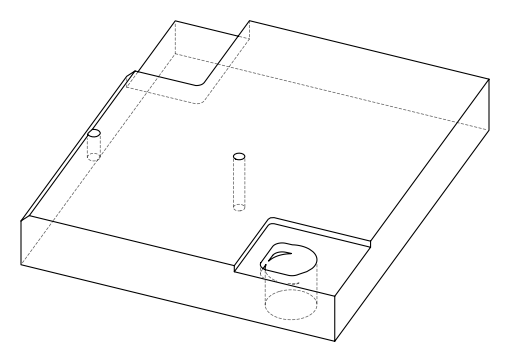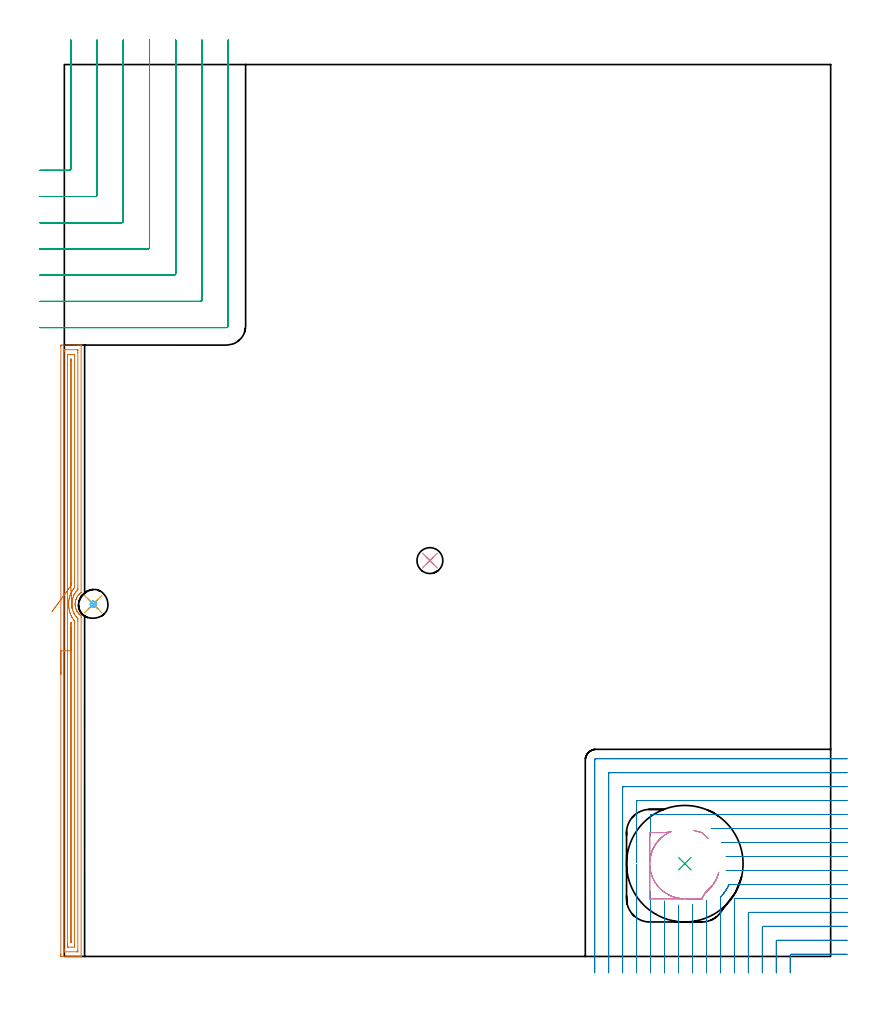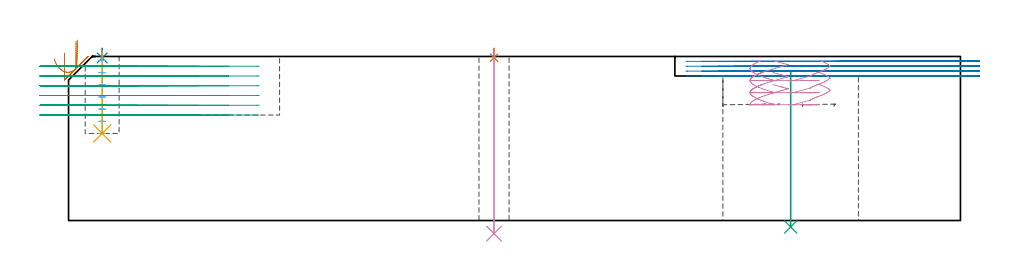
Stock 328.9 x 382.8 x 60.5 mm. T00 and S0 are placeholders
(PLAN: 10 operations, 7 tool changes, 38 min)
(1 SPOT_DRILL | STEP1HOLE_1 | NXT0321_9005460120000 | 0.03 min | 2 mm3)
(2 SPOT_DRILL_1 | STEP1POCKET | NXT0321_9005460120000 | 0.03 min | 3 mm3)
(3 INDEXABLE_INSERT_DRILL_THROUGH_HOLE_FROM_SOLID | STEP1HOLE | NXT0302_038 | 0.23 min | 118753 mm3)
(4 DRILL_THROUGH_HOLE_INTO_CENTER | STEP1HOLE_1 | UGT0301_222 | 0.27 min | 5829 mm3)
(5 DRILL_BLIND_HOLE_INTO_CENTER | STEP1POCKET | UGT0301_222 | 0.12 min | 2524 mm3)
(6 MILL_ROUGH_BLIND_HOLE_CONTOUR | STEP1POCKET | NXT0201_013 | Spiral | 0.34 min | 958 mm3)
(7 AREA_MILL | FG_CHAMFER_SURFACE | UGT0205_001 | 8.59 min | 10114 mm3)
(8 MILL_CORNER_NOTCH_RECTANGULAR | CORNER_NOTCH_RECTANGULAR | NXT0201_009 | Follow Part, ap 2, ae 75% | 14.24 min | 53234 mm3)
(9 MILL_CORNER_NOTCH_RECTANGULAR_1 | CORNER_NOTCH_RECTANGULAR_1 | UGT0201_133 | Follow Part, ap 3.75, ae 75% | 12.57 min | 201838 mm3)
(10 MILL_CORNER_NOTCH_ROUND | CORNER_NOTCH_ROUND_CONCAVE | UGT0201_135 | Follow Part, ap 4.975, ae 75% | 1.61 min | 2244 mm3)
(TOOL NXT0321_9005460120000 | NC Spot Drill, 142deg, 12mm, Carbide, Uncoated | D12 PA142 FL30 Z2)
(TOOL NXT0302_038 | Index. Insert Drill 50mm [880-D5000L50-04] | D50 PA176 FL200 Z2)
(TOOL UGT0301_222 | Twist Drill 11.1 mm | D11.1 PA118 FL92 Z2)
(TOOL NXT0201_013 | ENDMILL 10mm | D10 FL30 Z4)
(TOOL UGT0205_001 | Chamfer Mill 20 x 3 x 45 deg. | D20 FL50 Z2)
(TOOL NXT0201_009 | ENDMILL 8mm [2P460-0800-NA 1630] | D8 FL26 Z6)
(TOOL UGT0201_133 | Carbide End Mill 15.0 | D15 FL30 Z4)
(TOOL UGT0201_135 | Carbide End Mill 19.9 | D19.9 FL30 Z4)
(OP 1 SPOT_DRILL)
G17 G21 G94 G90
T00 M6
G54
G17 G0 G90 X156.9 Y169.9 S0 M3
G43 Z70.5 H0
G94 G81 G98 Z60.022 F250. R63.5
G80
M5
M2
(OP 2 SPOT_DRILL_1)
G17 G21 G94 G90
T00 M6
G54
G17 G0 G90 X12.4 Y151.2 S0 M3
G43 Z70.5 H0
G94 G81 G98 Z59.962 F250. R63.5
G80
M5
M2
(OP 3 INDEXABLE_INSERT_DRILL_THROUGH_HOLE_FROM_SOLID)
G17 G21 G94 G90
T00 M6
G54
G17 G0 G90 X266.3 Y39.8 S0 M3
G43 Z70.5 H1
G94 G81 G98 Z-2.373 F250. R55.3
G80
M5
M2
(OP 4 DRILL_THROUGH_HOLE_INTO_CENTER)
G17 G21 G94 G90
T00 M6
G54
G17 G0 G90 X156.9 Y169.9 S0 M3
G43 Z70.5 H0
G94 G73 G98 Z-4.835 F250. Q10.889 R62.5
G80
M5
M2
(OP 5 DRILL_BLIND_HOLE_INTO_CENTER)
G17 G21 G94 G90
T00 M6
G54
G17 G0 G90 X12.4 Y151.2 S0 M3
G43 Z70.5 H0
G94 G81 G98 Z32.1 F250. R62.5
G80
M5
M2
(OP 6 MILL_ROUGH_BLIND_HOLE_CONTOUR)
G17 G21 G94 G90
T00 M6
G54
G17 G0 G90 X12.4 Y151.2 S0 M3
G43 Z70.5 H0
Z59.014
G94 G3 X13.025 Y151.825 R0.625 F250.
X12.4 Y152.45 R0.625
X11.15 Y151.2 R1.25
X12.4 Y152.45 R-1.25
X11.775 Y151.825 R0.625
X12.4 Y151.2 R0.625
G0 Z54.529
G3 X13.025 Y151.825 R0.625
X12.4 Y152.45 R0.625
X11.15 Y151.2 R1.25
X12.4 Y152.45 R-1.25
X11.775 Y151.825 R0.625
X12.4 Y151.2 R0.625
G0 Z50.043
G3 X13.025 Y151.825 R0.625
X12.4 Y152.45 R0.625
X11.15 Y151.2 R1.25
X12.4 Y152.45 R-1.25
X11.775 Y151.825 R0.625
X12.4 Y151.2 R0.625
G0 Z45.557
G3 X13.025 Y151.825 R0.625
X12.4 Y152.45 R0.625
X11.15 Y151.2 R1.25
X12.4 Y152.45 R-1.25
X11.775 Y151.825 R0.625
X12.4 Y151.2 R0.625
G0 Z41.071
G3 X13.025 Y151.825 R0.625
X12.4 Y152.45 R0.625
X11.15 Y151.2 R1.25
X12.4 Y152.45 R-1.25
X11.775 Y151.825 R0.625
X12.4 Y151.2 R0.625
G0 Z36.586
G3 X13.025 Y151.825 R0.625
X12.4 Y152.45 R0.625
X11.15 Y151.2 R1.25
X12.4 Y152.45 R-1.25
X11.775 Y151.825 R0.625
X12.4 Y151.2 R0.625
G0 Z32.1
G3 X13.025 Y151.825 R0.625
X12.4 Y152.45 R0.625
X11.15 Y151.2 R1.25
X12.4 Y152.45 R-1.25
X11.775 Y151.825 R0.625
X12.4 Y151.2 R0.625
G0 Z70.5
M5
M2
(OP 7 AREA_MILL)
G17 G21 G94 G90
T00 M6
G54
G17 G0 G90 X-1.5 Y121.2 S1061 M3
G43 Z70.5 H0
Z61.8
G94 G1 Y121.238 Z60.928 F250.
Y121.352 Z60.064
Y121.541 Z59.212
Y121.803 Z58.38
Y122.137 Z57.574
Y122.54 Z56.8
Y123.009 Z56.064
Y123.54 Z55.372
Y124.129 Z54.729
Y124.772 Z54.14
Y125.464 Z53.608
Y126.2 Z53.14
Y126.974 Z52.737
Y127.78 Z52.403
Y128.612 Z52.141
Y129.464 Z51.952
Y130.328 Z51.838
Y131.2 Z51.8
X-1.499 Y261.769 Z51.801
X-1.497 Y262.173 Z51.802
X-1.492 Y262.39 Z51.805
X-1.1 Y262.4 Z52.198
X4.167 Z57.461
X5.561 Z58.857
X5.922 Z59.217
X6.646 Z59.945
X6.87 Z60.17
X7.037 Y262.398 Z60.33
X7.197 Y262.39 Z60.489
X7.2 Y262.216 Z60.5
X7.199 Y156.239 Z60.499
X7.19 Y156.229 Z60.49
X6.853 Y155.95 Z60.15
X6.533 Y155.66 Z59.829
X6.361 Y155.48 Z59.657
X6.231 Y155.346 Z59.53
X6.215 Y155.329 Z59.514
X6.154 Y155.253 Z59.454
X5.928 Y154.97 Z59.226
X5.659 Y154.598 Z58.958
X5.569 Y154.452 Z58.867
X5.559 Y154.436 Z58.857
X5.352 Y154.05 Z58.651
X5.322 Y153.993 Z58.621
X5.117 Y153.542 Z58.413
X5.044 Y153.345 Z58.344
X5.031 Y153.306 Z58.33
X4.963 Y153.111 Z58.258
X4.958 Y153.098 Z58.254
X4.825 Y152.648 Z58.124
X4.82 Y152.629 Z58.12
X4.787 Y152.487 Z58.086
X4.75 Y152.259 Z58.047
X4.727 Y152.122 Z58.025
X4.686 Y151.755 Z57.979
X4.677 Y151.603 Z57.972
X4.674 Y151.537 Z57.967
X4.662 Y151.319 Z57.957
Y151.308 Z57.956
X4.666 Y151.101
X4.668 Y150.926 Z57.963
X4.67 Y150.883
Y150.861
X4.71 Y150.413 Z58.008
X4.778 Y149.967 Z58.074
X4.787 Y149.913 Z58.085
X4.898 Y149.491 Z58.196
X5.032 Y149.074 Z58.331
X5.219 Y148.623 Z58.516
X5.266 Y148.524 Z58.565
X5.337 Y148.377 Z58.636
X5.427 Y148.192 Z58.725
X5.433 Y148.18 Z58.731
X5.542 Y147.989 Z58.842
X5.63 Y147.848 Z58.929
X5.659 Y147.801 Z58.958
X5.804 Y147.596 Z59.099
X5.842 Y147.54 Z59.137
X6.031 Y147.286 Z59.33
X6.13 Y147.173 Z59.429
X6.215 Y147.077 Z59.511
X6.275 Y147.006 Z59.574
X6.281 Y146.999 Z59.58
X6.444 Y146.831 Z59.743
X6.507 Y146.766 Z59.804
X6.532 Y146.74 Z59.829
X6.573 Y146.701 Z59.872
X6.719 Y146.568 Z60.018
X6.8 Y146.495 Z60.096
X6.9 Y146.403 Z60.198
X6.911 Y146.393 Z60.21
X7.018 Y146.304 Z60.316
X7.033 Y146.292 Z60.331
X7.199 Y146.157 Z60.486
X7.2 Y145.509 Z60.5
Y0.184
X7.197 Y0.01 Z60.489
X7.037 Y0.002 Z60.33
X6.87 Y0. Z60.17
X6.646 Z59.945
X5.922 Z59.217
X4.683 Z57.98
X3.289 Z56.584
X-1.1 Y0.001 Z52.198
X-1.318 Y0.004 Z51.98
X-1.492 Y0.01 Z51.805
X-1.497 Y0.227 Z51.802
X-1.499 Y0.631 Z51.801
X-1.5 Y1.039 Z51.8
Y131.2
X-0.086 Z53.214
X-0.085 Y259.84 Z53.215
X-0.084 Y259.98 Z53.216
X-0.079 Y260.356 Z53.221
X-0.072 Y260.39 Z53.228
X-0.004 Y260.394 Z53.296
X0.106 Y260.398 Z53.406
X0.244 Y260.4 Z53.544
X5.51 Z58.81
X5.71 Y260.397 Z59.01
X5.746 Y260.395 Z59.046
X5.779 Y260.39 Z59.079
X5.78 Y260.343 Z59.08
X5.785 Y260.12 Z59.085
Y259.98
X5.786 Y259.225 Z59.086
Y158.029
X5.784 Y157.652 Z59.084
X5.781 Y157.463 Z59.081
X5.779 Y157.373 Z59.079
X5.315 Y156.86 Z58.615
X5.044 Y156.527 Z58.344
X4.921 Y156.366 Z58.221
X4.829 Y156.241 Z58.129
X4.558 Y155.842 Z57.858
X4.273 Y155.346 Z57.573
X4.25 Y155.304 Z57.55
X4.235 Y155.276 Z57.535
X4.167 Y155.138 Z57.467
X3.954 Y154.669 Z57.254
X3.863 Y154.452 Z57.163
X3.71 Y154.023 Z57.01
X3.568 Y153.558 Z56.868
X3.47 Y153.196 Z56.77
X3.38 Y152.756 Z56.68
X3.37 Y152.705 Z56.67
X3.364 Y152.663 Z56.664
X3.354 Y152.597 Z56.654
X3.289 Y152.091 Z56.589
X3.267 Y151.791 Z56.567
X3.266 Y151.769 Z56.566
X3.252 Y151.344 Z56.552
X3.253 Y150.912 Z56.553
X3.254 Y150.875 Z56.554
X3.289 Y150.346 Z56.589
X3.335 Y149.98 Z56.635
X3.395 Y149.586 Z56.695
X3.456 Y149.257 Z56.756
X3.473 Y149.18 Z56.773
X3.497 Y149.086 Z56.797
X3.579 Y148.79 Z56.879
X3.77 Y148.192 Z57.07
X4.126 Y147.339 Z57.426
X4.146 Y147.298 Z57.446
X4.167 Y147.256 Z57.467
X4.341 Y146.924 Z57.641
X4.465 Y146.708 Z57.765
X4.657 Y146.403 Z57.957
X5.044 Y145.865 Z58.344
X5.346 Y145.509 Z58.646
X5.599 Y145.228 Z58.899
X5.779 Y145.032 Z59.079
X5.781 Y144.942 Z59.081
X5.785 Y144.755 Z59.085
Y144.615
X5.786 Y143.859 Z59.086
X5.785 Y2.56 Z59.085
X5.784 Y2.42 Z59.084
X5.779 Y2.044 Z59.079
X5.772 Y2.01 Z59.072
X5.704 Y2.006 Z59.004
X5.594 Y2.002 Z58.894
X5.456 Y2. Z58.756
X0.19 Z53.49
X-0.011 Y2.003 Z53.289
X-0.046 Y2.005 Z53.254
X-0.079 Y2.01 Z53.221
X-0.08 Y2.057 Z53.22
X-0.085 Y2.28 Z53.215
Y2.42
X-0.086 Y3.175 Z53.214
Y131.2
X1.328 Z54.628
X1.329 Y257.505 Z54.629
X1.334 Y258.191 Z54.634
X1.336 Y258.393 Z54.636
X2.411 Y258.4 Z55.711
X3.963 Y258.399 Z57.263
X4.167 Y258.395 Z57.467
X4.364 Y258.39 Z57.664
X4.368 Y258.191 Z57.668
X4.37 Y257.984 Z57.67
X4.371 Y257.297 Z57.671
Y257.088
Y158.924
X4.37 Y158.716 Z57.67
X4.367 Y158.506 Z57.667
X4.365 Y158.371 Z57.665
X4.106 Y158.029 Z57.406
X3.76 Y157.549 Z57.06
X3.479 Y157.135 Z56.779
X3.407 Y157.014 Z56.707
X3.289 Y156.808 Z56.589
X3.093 Y156.44 Z56.393
X2.991 Y156.241 Z56.291
X2.805 Y155.839 Z56.105
X2.598 Y155.346 Z55.898
X2.546 Y155.208 Z55.846
X2.411 Y154.83 Z55.711
X2.323 Y154.542 Z55.623
X2.297 Y154.452 Z55.597
X2.132 Y153.842 Z55.432
X2.074 Y153.558 Z55.374
X1.989 Y153.093 Z55.289
X1.931 Y152.663 Z55.231
X1.889 Y152.301 Z55.189
X1.855 Y151.769 Z55.155
X1.84 Y151.456 Z55.14
X1.844 Y150.875 Z55.144
X1.861 Y150.541 Z55.161
X1.904 Y149.98 Z55.204
X1.954 Y149.552 Z55.254
X2.025 Y149.086 Z55.325
X2.161 Y148.447 Z55.461
X2.228 Y148.192 Z55.528
X2.411 Y147.573 Z55.711
X2.505 Y147.298 Z55.805
X2.559 Y147.147 Z55.859
X2.881 Y146.403 Z56.181
X3.011 Y146.119 Z56.311
X3.289 Y145.572 Z56.589
X3.324 Y145.509 Z56.624
X3.373 Y145.423 Z56.673
X3.927 Y144.615 Z57.227
X4.167 Y144.293 Z57.467
X4.297 Y144.123 Z57.597
X4.355 Y144.047 Z57.655
X4.364 Y143.928 Z57.664
X4.368 Y143.72 Z57.668
X4.37 Y143.513 Z57.67
X4.371 Y142.826 Z57.671
X4.372 Y142.617 Z57.672
X4.371 Y4.895 Z57.671
X4.366 Y4.209 Z57.666
X4.364 Y4.007 Z57.664
X3.289 Y4. Z56.589
X1.737 Y4.001 Z55.037
X1.533 Y4.005 Z54.833
X1.336 Y4.01 Z54.636
X1.332 Y4.209 Z54.632
X1.33 Y4.416 Z54.63
X1.329 Y5.103 Z54.629
X1.328 Y5.312 Z54.628
Y131.2
X2.743 Z56.043
X2.744 Y142.826 Z56.044
X2.745 Y143.045 Z56.045
X2.75 Y143.375 Z56.05
X2.836 Y143.305 Z56.136
X2.905 Y143.217 Z56.205
X2.951 Y143.139 Z56.251
X2.953 Y143.123 Z56.253
X2.956 Y143.083 Z56.256
X2.957 Y143. Z56.257
Y142.826
Y6.336
X2.955 Y6.226 Z56.255
X2.95 Y6.017 Z56.25
X2.85 Y6.01 Z56.15
X2.75 Y6.017 Z56.05
X2.745 Y6.226 Z56.045
X2.744 Y6.335 Z56.044
X2.743 Y131.2 Z56.043
Y132.072 Z56.081
Y132.937 Z56.195
Y133.788 Z56.383
Y134.62 Z56.646
Y135.426 Z56.98
Y136.2 Z57.382
Y136.936 Z57.851
Y137.628 Z58.382
Y138.271 Z58.972
Y138.86 Z59.615
Y139.392 Z60.307
Y139.86 Z61.043
Y140.263 Z61.816
Y140.597 Z62.622
Y140.859 Z63.454
Y141.048 Z64.306
Y141.162 Z65.171
Y141.2 Z66.043
G0 X3.24 Y149.521 Z66.553
G1 X3.241 Y149.514 Z65.681
X3.237 Y149.584 Z64.811
X3.23 Y149.729 Z63.951
X3.218 Y149.948 Z63.107
X3.204 Y150.24 Z62.285
X3.185 Y150.602 Z61.492
X3.163 Y151.032 Z60.733
X3.138 Y151.527 Z60.014
X3.109 Y152.082 Z59.342
X3.078 Y152.693 Z58.721
X3.044 Y153.356 Z58.155
X3.008 Y154.066 Z57.649
X2.969 Y154.817 Z57.207
X2.929 Y155.604 Z56.833
X2.887 Y156.421 Z56.528
X2.844 Y157.261 Z56.296
X2.8 Y158.118 Z56.138
X2.756 Y158.985 Z56.056
X2.747 Y159.152 Z56.047
X2.744 Y159.261 Z56.044
X2.743 Y159.48 Z56.043
Y159.818
Y256.065
X2.745 Y256.174 Z56.045
X2.749 Y256.384 Z56.049
X2.85 Y256.39 Z56.15
X2.95 Y256.383 Z56.25
X2.955 Y256.174 Z56.255
X2.957 Y256.065 Z56.257
Y159.818
X2.956 Y159.599 Z56.256
X2.952 Y159.267 Z56.252
X2.845 Y159.107 Z56.145
X2.756 Y158.985 Z56.056
X2.301 Y158.364 Z55.645
X1.827 Y157.716 Z55.304
X1.337 Y157.047 Z55.033
X0.835 Y156.361 Z54.836
X0.325 Y155.664 Z54.713
X-0.19 Y154.961 Z54.666
X-0.705 Y154.258 Z54.696
X-1.216 Y153.559 Z54.801
X-1.72 Y152.87 Z54.981
X-2.213 Y152.197 Z55.236
X-2.691 Y151.544 Z55.561
X-3.151 Y150.916 Z55.956
X-3.588 Y150.319 Z56.418
X-4. Y149.756 Z56.942
X-4.383 Y149.232 Z57.525
X-4.735 Y148.752 Z58.162
X-5.053 Y148.318 Z58.849
X-5.334 Y147.934 Z59.58
G0 Z70.5
M5
M2
(OP 8 MILL_CORNER_NOTCH_RECTANGULAR)
G17 G21 G94 G90
T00 M6
G54
G17 G0 G90 X335.9 Y0.9 S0 M3
G43 Z70.501 H1
Z58.7
G94 G1 X332.9 F250.
X311.994 F500.
G3 X311.6 Y0.506 R0.4
G1 Y-4.
Y-7. F250.
G0 Z70.501
X335.9 Y6.9
Z58.7
G1 X332.9
X305.995 F500.
G3 X305.6 Y6.505 R0.4
G1 Y-4.
Y-7. F250.
G0 Z70.501
X335.9 Y12.9
Z58.7
G1 X332.9
X299.995 F500.
G3 X299.6 Y12.505 R0.4
G1 Y-4.
Y-7. F250.
G0 Z70.501
X335.9 Y18.9
Z58.7
G1 X332.9
X293.995 F500.
G3 X293.6 Y18.505 R0.4
G1 Y-4.
Y-7. F250.
G0 Z70.501
X335.9 Y24.9
Z58.7
G1 X332.9
X287.995 F500.
G3 X287.6 Y24.505 R0.4
G1 Y-4.
Y-7. F250.
G0 Z70.501
X335.9 Y30.9
Z58.7
G1 X332.9
X285.32 F500.
G2 X281.6 Y25.419 R21.006
G1 Y24.505
Y-4.
Y-7. F250.
G0 Z70.501
X335.9 Y36.9
Z58.7
G1 X332.9
X287.098 F500.
X284.098 F250.
G0 Z70.501
X335.9 Y42.9
Z58.7
G1 X332.9
X287.069 F500.
X284.069 F250.
G0 Z70.501
X335.9 Y48.9
Z58.7
G1 X332.9
X285.224 F500.
X282.224 F250.
G0 Z70.501
X335.9 Y54.9
Z58.7
G1 X332.9
X280.892 F500.
X277.892 F250.
G0 Z70.501
X335.9 Y60.9
Z58.7
G1 X332.9
X251.997 F500.
G3 X251.6 Y60.503 R0.4
G1 Y54.791
Y51.791 F250.
G0 Z70.501
X335.9 Y66.9
Z58.7
G1 X332.9
X245.997 F500.
G3 X245.6 Y66.503 R0.4
G1 Y43.308
Y40.308 F250.
G0 Z70.501
X275.6 Y23.975
Z58.7
G1 Y20.975
Y-4. F500.
Y-7. F250.
G0 Z70.501
X269.6 Y22.064
Z58.7
G1 Y19.064
Y-4. F500.
Y-7. F250.
G0 Z70.501
X263.6 Y21.976
Z58.7
G1 Y18.976
Y-4. F500.
Y-7. F250.
G0 Z70.501
X257.6 Y23.688
Z58.7
G1 Y20.688
Y-4. F500.
Y-7. F250.
G0 Z70.501
X251.6 Y27.806
Z58.7
G1 Y24.806
Y-4. F500.
Y-7. F250.
G0 Z70.501
X245.6 Y39.282
Z58.7
G1 Y36.282
Y-4. F500.
Y-7. F250.
G0 Z70.501
X335.9 Y72.9
Z58.7
G1 X332.9
X239.997 F500.
G3 X239.6 Y72.503 R0.4
G1 Y-4.
Y-7. F250.
G0 Z70.501
X335.9 Y78.9
Z58.7
G1 X332.9
X233.997 F500.
G3 X233.6 Y78.503 R0.4
G1 Y-4.
Y-7. F250.
G0 Z70.501
X335.9 Y84.9
Z58.7
G1 X332.9
X228.2 F500.
G3 X227.6 Y84.3 R0.6
G1 Y-4.
Y-7. F250.
G0 Z70.501
X335.9 Y0.9
Z56.9
G1 X332.9
X311.994 F500.
G3 X311.6 Y0.506 R0.4
G1 Y-4.
Y-7. F250.
G0 Z70.501
X335.9 Y6.9
Z56.9
G1 X332.9
X305.995 F500.
G3 X305.6 Y6.505 R0.4
G1 Y-4.
Y-7. F250.
G0 Z70.501
X335.9 Y12.9
Z56.9
G1 X332.9
X299.995 F500.
G3 X299.6 Y12.505 R0.4
G1 Y-4.
Y-7. F250.
G0 Z70.501
X335.9 Y18.9
Z56.9
G1 X332.9
X293.995 F500.
G3 X293.6 Y18.505 R0.4
G1 Y-4.
Y-7. F250.
G0 Z70.501
X335.9 Y24.9
Z56.9
G1 X332.9
X287.995 F500.
G3 X287.6 Y24.505 R0.4
G1 Y-4.
Y-7. F250.
G0 Z70.501
X335.9 Y30.9
Z56.9
G1 X332.9
X285.318 F500.
G2 X284.351 Y29.071 R21.005
X281.6 Y25.419 R21.006
G1 Y24.505
Y-4.
Y-7. F250.
G0 Z70.501
X335.9 Y36.9
Z56.9
G1 X332.9
X287.094 F500.
X284.094 F250.
G0 Z70.501
X335.9 Y42.9
Z56.9
G1 X332.9
X287.064 F500.
X284.064 F250.
G0 Z70.501
X335.9 Y48.9
Z56.9
G1 X332.9
X285.219 F500.
X282.219 F250.
G0 Z70.501
X335.9 Y54.9
Z56.9
G1 X332.9
X280.886 F500.
X277.886 F250.
G0 Z70.501
X335.9 Y60.9
Z56.9
G1 X332.9
X251.997 F500.
G3 X251.6 Y60.503 R0.4
G1 Y54.789
Y51.789 F250.
G0 Z70.501
X335.9 Y66.9
Z56.9
G1 X332.9
X245.997 F500.
G3 X245.6 Y66.503 R0.4
G1 Y43.307
Y40.307 F250.
G0 Z70.501
X275.6 Y23.977
Z56.9
G1 Y20.977
Y-4. F500.
Y-7. F250.
G0 Z70.501
X269.6 Y22.067
Z56.9
G1 Y19.067
Y-4. F500.
Y-7. F250.
G0 Z70.501
X263.6 Y21.981
Z56.9
G1 Y18.981
Y-4. F500.
Y-7. F250.
G0 Z70.501
X257.6 Y23.693
Z56.9
G1 Y20.693
Y-4. F500.
Y-7. F250.
G0 Z70.501
X251.6 Y27.807
Z56.9
G1 Y24.807
Y-4. F500.
Y-7. F250.
G0 Z70.501
X245.6 Y39.282
Z56.9
G1 Y36.282
Y-4. F500.
Y-7. F250.
G0 Z70.501
X335.9 Y72.9
Z56.9
G1 X332.9
X239.997 F500.
G3 X239.6 Y72.503 R0.4
G1 Y-4.
Y-7. F250.
G0 Z70.501
X335.9 Y78.9
Z56.9
G1 X332.9
X233.997 F500.
G3 X233.6 Y78.503 R0.4
G1 Y-4.
Y-7. F250.
G0 Z70.501
X335.9 Y84.9
Z56.9
G1 X332.9
X228.2 F500.
G3 X227.6 Y84.3 R0.6
G1 Y-4.
Y-7. F250.
G0 Z70.501
X335.9 Y0.9
Z55.1
G1 X332.9
X311.994 F500.
G3 X311.6 Y0.506 R0.4
G1 Y-4.
Y-7. F250.
G0 Z70.501
X335.9 Y6.9
Z55.1
G1 X332.9
X305.995 F500.
G3 X305.6 Y6.505 R0.4
G1 Y-4.
Y-7. F250.
G0 Z70.501
X335.9 Y12.9
Z55.1
G1 X332.9
X299.995 F500.
G3 X299.6 Y12.505 R0.4
G1 Y-4.
Y-7. F250.
G0 Z70.501
X335.9 Y18.9
Z55.1
G1 X332.9
X293.995 F500.
G3 X293.6 Y18.505 R0.4
G1 Y-4.
Y-7. F250.
G0 Z70.501
X335.9 Y24.9
Z55.1
G1 X332.9
X287.995 F500.
G3 X287.6 Y24.505 R0.4
G1 Y-4.
Y-7. F250.
G0 Z70.501
X335.9 Y30.9
Z55.1
G1 X332.9
X285.318 F500.
G2 X283.543 Y27.814 R21.005
X282.87 Y26.9 R21.
X281.6 Y25.418 R21.007
G1 Y24.505
Y-4.
Y-7. F250.
G0 Z70.501
X335.9 Y36.9
Z55.1
G1 X332.9
X287.094 F500.
X284.094 F250.
G0 Z70.501
X335.9 Y42.9
Z55.1
G1 X332.9
X287.064 F500.
X284.064 F250.
G0 Z70.501
X335.9 Y48.9
Z55.1
G1 X332.9
X285.219 F500.
X282.219 F250.
G0 Z70.501
X335.9 Y54.9
Z55.1
G1 X332.9
X280.886 F500.
X277.886 F250.
G0 Z70.501
X335.9 Y60.9
Z55.1
G1 X332.9
X251.997 F500.
G3 X251.6 Y60.503 R0.4
G1 Y54.789
Y51.789 F250.
G0 Z70.501
X335.9 Y66.9
Z55.1
G1 X332.9
X245.997 F500.
G3 X245.6 Y66.503 R0.4
G1 Y43.307
Y40.307 F250.
G0 Z70.501
X275.6 Y23.977
Z55.1
G1 Y20.977
Y-4. F500.
Y-7. F250.
G0 Z70.501
X269.6 Y22.067
Z55.1
G1 Y19.067
Y-4. F500.
Y-7. F250.
G0 Z70.501
X263.6 Y21.981
Z55.1
G1 Y18.981
Y-4. F500.
Y-7. F250.
G0 Z70.501
X257.6 Y23.693
Z55.1
G1 Y20.693
Y-4. F500.
Y-7. F250.
G0 Z70.501
X251.6 Y27.807
Z55.1
G1 Y24.807
Y-4. F500.
Y-7. F250.
G0 Z70.501
X245.6 Y39.281
Z55.1
G1 Y36.281
Y-4. F500.
Y-7. F250.
G0 Z70.501
X335.9 Y72.9
Z55.1
G1 X332.9
X239.997 F500.
G3 X239.6 Y72.503 R0.4
G1 Y-4.
Y-7. F250.
G0 Z70.501
X335.9 Y78.9
Z55.1
G1 X332.9
X233.997 F500.
G3 X233.6 Y78.503 R0.4
G1 Y-4.
Y-7. F250.
G0 Z70.501
X335.9 Y84.9
Z55.1
G1 X332.9
X228.2 F500.
G3 X227.6 Y84.3 R0.6
G1 Y-4.
Y-7. F250.
G0 Z70.501
X335.9 Y0.9
Z53.3
G1 X332.9
X311.994 F500.
G3 X311.6 Y0.506 R0.4
G1 Y-4.
Y-7. F250.
G0 Z70.501
X335.9 Y6.9
Z53.3
G1 X332.9
X305.995 F500.
G3 X305.6 Y6.505 R0.4
G1 Y-4.
Y-7. F250.
G0 Z70.501
X335.9 Y12.9
Z53.3
G1 X332.9
X299.995 F500.
G3 X299.6 Y12.505 R0.4
G1 Y-4.
Y-7. F250.
G0 Z70.501
X335.9 Y18.9
Z53.3
G1 X332.9
X293.995 F500.
G3 X293.6 Y18.505 R0.4
G1 Y-4.
Y-7. F250.
G0 Z70.501
X335.9 Y24.9
Z53.3
G1 X332.9
X287.995 F500.
G3 X287.6 Y24.505 R0.4
G1 Y-4.
Y-7. F250.
G0 Z70.501
X335.9 Y30.9
Z53.3
G1 X332.9
X285.32 F500.
G2 X281.6 Y25.418 R21.002
G1 Y24.505
Y-4.
Y-7. F250.
G0 Z70.501
X335.9 Y36.9
Z53.3
G1 X332.9
X287.097 F500.
X284.097 F250.
G0 Z70.501
X335.9 Y42.9
Z53.3
G1 X332.9
X287.066 F500.
X284.066 F250.
G0 Z70.501
X335.9 Y48.9
Z53.3
G1 X332.9
X285.22 F500.
X282.22 F250.
G0 Z70.501
X335.9 Y54.9
Z53.3
G1 X332.9
X280.885 F500.
X277.885 F250.
G0 Z70.501
X335.9 Y60.9
Z53.3
G1 X332.9
X251.997 F500.
G3 X251.6 Y60.503 R0.4
G1 Y54.789
Y51.789 F250.
G0 Z70.501
X335.9 Y66.9
Z53.3
G1 X332.9
X245.997 F500.
G3 X245.6 Y66.503 R0.4
G1 Y43.307
Y40.307 F250.
G0 Z70.501
X275.6 Y23.977
Z53.3
G1 Y20.977
Y-4. F500.
Y-7. F250.
G0 Z70.501
X269.6 Y22.067
Z53.3
G1 Y19.067
Y-4. F500.
Y-7. F250.
G0 Z70.501
X263.6 Y21.981
Z53.3
G1 Y18.981
Y-4. F500.
Y-7. F250.
G0 Z70.501
X257.6 Y23.693
Z53.3
G1 Y20.693
Y-4. F500.
Y-7. F250.
G0 Z70.501
X251.6 Y27.807
Z53.3
G1 Y24.807
Y-4. F500.
Y-7. F250.
G0 Z70.501
X245.6 Y39.282
Z53.3
G1 Y36.282
Y-4. F500.
Y-7. F250.
G0 Z70.501
X335.9 Y72.9
Z53.3
G1 X332.9
X239.997 F500.
G3 X239.6 Y72.503 R0.4
G1 Y-4.
Y-7. F250.
G0 Z70.501
X335.9 Y78.9
Z53.3
G1 X332.9
X233.997 F500.
G3 X233.6 Y78.503 R0.4
G1 Y-4.
Y-7. F250.
G0 Z70.501
X335.9 Y84.9
Z53.3
G1 X332.9
X228.2 F500.
G3 X227.6 Y84.3 R0.6
G1 Y-4.
Y-7. F250.
G0 Z70.501
M5
M2
(OP 9 MILL_CORNER_NOTCH_RECTANGULAR_1)
G17 G21 G94 G90
T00 M6
G54
G17 G0 G90 X-10.5 Y337.4 S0 M3
G43 Z70.501 H0
Z56.9
G94 G1 X-7.5 F250.
X2.056 F500.
G3 X2.8 Y338.144 R0.75
G1 Y390.3
Y393.3 F250.
G0 Z70.501
X-10.5 Y326.15
Z56.9
G1 X-7.5
X13.305 F500.
G3 X14.05 Y326.895 R0.75
G1 Y390.3
Y393.3 F250.
G0 Z70.501
X-10.5 Y314.9
Z56.9
G1 X-7.5
X24.555 F500.
G3 X25.3 Y315.645 R0.75
G1 Y390.3
Y393.3 F250.
G0 Z70.501
X-10.5 Y303.65
Z56.9
G1 X-7.5
X35.805 F500.
G3 X36.55 Y304.395 R0.75
G1 Y390.3
Y393.3 F250.
G0 Z70.501
X-10.5 Y292.4
Z56.9
G1 X-7.5
X47.054 F500.
G3 X47.8 Y293.146 R0.75
G1 Y390.3
Y393.3 F250.
G0 Z70.501
X-10.5 Y281.15
Z56.9
G1 X-7.5
X58.304 F500.
G3 X59.05 Y281.896 R0.75
G1 Y390.3
Y393.3 F250.
G0 Z70.501
X-10.5 Y269.9
Z56.9
G1 X-7.5
X69.554 F500.
G3 X70.3 Y270.646 R0.75
G1 Y390.3
Y393.3 F250.
G0 Z70.501
X-10.5 Y337.4
Z53.3
G1 X-7.5
X2.056 F500.
G3 X2.8 Y338.144 R0.75
G1 Y390.3
Y393.3 F250.
G0 Z70.501
X-10.5 Y326.15
Z53.3
G1 X-7.5
X13.305 F500.
G3 X14.05 Y326.895 R0.75
G1 Y390.3
Y393.3 F250.
G0 Z70.501
X-10.5 Y314.9
Z53.3
G1 X-7.5
X24.555 F500.
G3 X25.3 Y315.645 R0.75
G1 Y390.3
Y393.3 F250.
G0 Z70.501
X-10.5 Y303.65
Z53.3
G1 X-7.5
X35.805 F500.
G3 X36.55 Y304.395 R0.75
G1 Y390.3
Y393.3 F250.
G0 Z70.501
X-10.5 Y292.4
Z53.3
G1 X-7.5
X47.054 F500.
G3 X47.8 Y293.146 R0.75
G1 Y390.3
Y393.3 F250.
G0 Z70.501
X-10.5 Y281.15
Z53.3
G1 X-7.5
X58.304 F500.
G3 X59.05 Y281.896 R0.75
G1 Y390.3
Y393.3 F250.
G0 Z70.501
X-10.5 Y269.9
Z53.3
G1 X-7.5
X69.554 F500.
G3 X70.3 Y270.646 R0.75
G1 Y390.3
Y393.3 F250.
G0 Z70.501
X-10.5 Y337.4
Z49.7
G1 X-7.5
X2.056 F500.
G3 X2.8 Y338.144 R0.75
G1 Y390.3
Y393.3 F250.
G0 Z70.501
X-10.5 Y326.15
Z49.7
G1 X-7.5
X13.305 F500.
G3 X14.05 Y326.895 R0.75
G1 Y390.3
Y393.3 F250.
G0 Z70.501
X-10.5 Y314.9
Z49.7
G1 X-7.5
X24.555 F500.
G3 X25.3 Y315.645 R0.75
G1 Y390.3
Y393.3 F250.
G0 Z70.501
X-10.5 Y303.65
Z49.7
G1 X-7.5
X35.805 F500.
G3 X36.55 Y304.395 R0.75
G1 Y390.3
Y393.3 F250.
G0 Z70.501
X-10.5 Y292.4
Z49.7
G1 X-7.5
X47.054 F500.
G3 X47.8 Y293.146 R0.75
G1 Y390.3
Y393.3 F250.
G0 Z70.501
X-10.5 Y281.15
Z49.7
G1 X-7.5
X58.304 F500.
G3 X59.05 Y281.896 R0.75
G1 Y390.3
Y393.3 F250.
G0 Z70.501
X-10.5 Y269.9
Z49.7
G1 X-7.5
X69.554 F500.
G3 X70.3 Y270.646 R0.75
G1 Y390.3
Y393.3 F250.
G0 Z70.501
X-10.5 Y337.4
Z46.1
G1 X-7.5
X2.056 F500.
G3 X2.8 Y338.144 R0.75
G1 Y390.3
Y393.3 F250.
G0 Z70.501
X-10.5 Y326.15
Z46.1
G1 X-7.5
X13.305 F500.
G3 X14.05 Y326.895 R0.75
G1 Y390.3
Y393.3 F250.
G0 Z70.501
X-10.5 Y314.9
Z46.1
G1 X-7.5
X24.555 F500.
G3 X25.3 Y315.645 R0.75
G1 Y390.3
Y393.3 F250.
G0 Z70.501
X-10.5 Y303.65
Z46.1
G1 X-7.5
X35.805 F500.
G3 X36.55 Y304.395 R0.75
G1 Y390.3
Y393.3 F250.
G0 Z70.501
X-10.5 Y292.4
Z46.1
G1 X-7.5
X47.054 F500.
G3 X47.8 Y293.146 R0.75
G1 Y390.3
Y393.3 F250.
G0 Z70.501
X-10.5 Y281.15
Z46.1
G1 X-7.5
X58.304 F500.
G3 X59.05 Y281.896 R0.75
G1 Y390.3
Y393.3 F250.
G0 Z70.501
X-10.5 Y269.9
Z46.1
G1 X-7.5
X69.554 F500.
G3 X70.3 Y270.646 R0.75
G1 Y390.3
Y393.3 F250.
G0 Z70.501
X-10.5 Y337.4
Z42.5
G1 X-7.5
X2.056 F500.
G3 X2.8 Y338.144 R0.75
G1 Y390.3
Y393.3 F250.
G0 Z70.501
X-10.5 Y326.15
Z42.5
G1 X-7.5
X13.305 F500.
G3 X14.05 Y326.895 R0.75
G1 Y390.3
Y393.3 F250.
G0 Z70.501
X-10.5 Y314.9
Z42.5
G1 X-7.5
X24.555 F500.
G3 X25.3 Y315.645 R0.75
G1 Y390.3
Y393.3 F250.
G0 Z70.501
X-10.5 Y303.65
Z42.5
G1 X-7.5
X35.805 F500.
G3 X36.55 Y304.395 R0.75
G1 Y390.3
Y393.3 F250.
G0 Z70.501
X-10.5 Y292.4
Z42.5
G1 X-7.5
X47.054 F500.
G3 X47.8 Y293.146 R0.75
G1 Y390.3
Y393.3 F250.
G0 Z70.501
X-10.5 Y281.15
Z42.5
G1 X-7.5
X58.304 F500.
G3 X59.05 Y281.896 R0.75
G1 Y390.3
Y393.3 F250.
G0 Z70.501
X-10.5 Y269.9
Z42.5
G1 X-7.5
X69.554 F500.
G3 X70.3 Y270.646 R0.75
G1 Y390.3
Y393.3 F250.
G0 Z70.501
X-10.5 Y337.4
Z38.9
G1 X-7.5
X2.056 F500.
G3 X2.8 Y338.144 R0.75
G1 Y390.3
Y393.3 F250.
G0 Z70.501
X-10.5 Y326.15
Z38.9
G1 X-7.5
X13.305 F500.
G3 X14.05 Y326.895 R0.75
G1 Y390.3
Y393.3 F250.
G0 Z70.501
X-10.5 Y314.9
Z38.9
G1 X-7.5
X24.555 F500.
G3 X25.3 Y315.645 R0.75
G1 Y390.3
Y393.3 F250.
G0 Z70.501
X-10.5 Y303.65
Z38.9
G1 X-7.5
X35.805 F500.
G3 X36.55 Y304.395 R0.75
G1 Y390.3
Y393.3 F250.
G0 Z70.501
X-10.5 Y292.4
Z38.9
G1 X-7.5
X47.054 F500.
G3 X47.8 Y293.146 R0.75
G1 Y390.3
Y393.3 F250.
G0 Z70.501
X-10.5 Y281.15
Z38.9
G1 X-7.5
X58.304 F500.
G3 X59.05 Y281.896 R0.75
G1 Y390.3
Y393.3 F250.
G0 Z70.501
X-10.5 Y269.9
Z38.9
G1 X-7.5
X69.554 F500.
G3 X70.3 Y270.646 R0.75
G1 Y390.3
Y393.3 F250.
G0 Z70.501
M5
M2
(OP 10 MILL_CORNER_NOTCH_ROUND)
G17 G21 G94 G90
T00 M6
G54
G17 G0 G90 X276.967 Y29.191 S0 M3
G43 Z70.501 H0
Z59.05
G94 G1 X277.76 Y30.029 Z58.741 F250.
X278.702 Y31.257 Z58.327
X279.513 Y32.574 Z57.912
X280.185 Y33.968 Z57.497
X280.71 Y35.424 Z57.083
X280.85 Y35.954 Z56.936
X280.71 Y35.424 Z56.789
X280.185 Y33.968 Z56.374
X279.513 Y32.574 Z55.959
X278.702 Y31.257 Z55.545
X277.76 Y30.029 Z55.13
X276.697 Y28.905 Z54.716
X276.287 Y28.541 Z54.569
X275.953 Y28.245 Z54.449
X275.113 Y27.321 Z54.115
X274.396 Y26.299 Z53.78
X273.812 Y25.196 Z53.446
X273.646 Y24.781 Z53.326
X273.633 Y24.75 Z53.317
X273.6 Z53.308
X267.227 Z51.6
X273.6 F500.
X273.623 Y24.745
X273.643 Y24.758
X273.646 Y24.781
G2 X275.876 Y28.156 R9.95
G1 X276.94 Y29.213 F250.
G0 X276.944 Y29.165 Z54.6
G1 X277.756 Y30.024 Z54.284
X278.694 Y31.245 Z53.871
X279.503 Y32.556 Z53.458
X280.174 Y33.943 Z53.045
X280.7 Y35.391 Z52.633
X280.841 Y35.921 Z52.486
X280.7 Y35.391 Z52.339
X280.174 Y33.943 Z51.926
X279.503 Y32.556 Z51.513
X278.694 Y31.245 Z51.1
X277.756 Y30.024 Z50.688
X276.697 Y28.905 Z50.275
X276.287 Y28.541 Z50.128
X275.953 Y28.245 Z50.008
X275.113 Y27.321 Z49.674
X274.396 Y26.299 Z49.339
X273.812 Y25.196 Z49.005
X273.646 Y24.781 Z48.885
X273.633 Y24.75 Z48.876
X273.6 Z48.867
X267.192 Z47.15
X273.6 F500.
X273.623 Y24.745
X273.643 Y24.758
X273.646 Y24.781
G2 X275.901 Y28.18 R9.95
G1 X276.969 Y29.233 F250.
G0 X276.944 Y29.165 Z50.15
G1 X277.756 Y30.024 Z49.833
X278.694 Y31.245 Z49.421
X279.503 Y32.556 Z49.008
X280.174 Y33.943 Z48.595
X280.7 Y35.391 Z48.182
X280.841 Y35.921 Z48.035
X280.7 Y35.391 Z47.888
X280.174 Y33.943 Z47.476
X279.503 Y32.556 Z47.063
X278.694 Y31.245 Z46.65
X277.756 Y30.024 Z46.237
X276.697 Y28.905 Z45.825
X276.287 Y28.541 Z45.678
X275.953 Y28.245 Z45.558
X275.113 Y27.321 Z45.224
X274.396 Y26.299 Z44.889
X273.812 Y25.196 Z44.555
X273.646 Y24.781 Z44.435
X273.633 Y24.75 Z44.426
X273.6 Z44.417
X267.192 Z42.7
X273.6 F500.
X273.623 Y24.745
X273.643 Y24.758
X273.646 Y24.781
G2 X275.901 Y28.18 R9.95
G1 X276.969 Y29.233 F250.
G0 Z70.501
X259.729 Y26.259
Z59.05
G1 X260.813 Y25.777 Z58.732
X262.119 Y25.333 Z58.363
X263.46 Y25.012 Z57.993
X264.825 Y24.814 Z57.624
X265.372 Y24.78 Z57.477
X265.37 Y24.75 Z57.469
X265.372 Y24.78 Z57.461
X264.825 Y24.814 Z57.314
X263.46 Y25.012 Z56.944
X262.119 Y25.333 Z56.575
X260.813 Y25.777 Z56.205
X259.553 Y26.337 Z55.836
X258.35 Y27.011 Z55.466
X257.895 Y27.318 Z55.319
X257.439 Y27.625 Z55.172
X256.307 Y28.536 Z54.783
X255.268 Y29.552 Z54.393
X254.332 Y30.662 Z54.004
X253.506 Y31.857 Z53.615
X253.233 Y32.335 Z53.467
X252.961 Y32.811 Z53.32
X252.348 Y34.137 Z52.929
X251.866 Y35.515 Z52.538
X251.519 Y36.933 Z52.147
X251.312 Y38.379 Z51.755
X251.28 Y38.927 Z51.608
X251.25 Y38.925 Z51.6
Y24.8 F500.
X251.248 Y24.77
X251.27 Y24.748
X251.3 Y24.75
X265.37
X268.37 F250.
G0 X259.773 Y26.246 Z54.6
G1 X260.095 Y26.081 Z54.503
X261.395 Y25.564 Z54.129
X262.738 Y25.169 Z53.754
X263.879 Y24.937 Z53.442
X264.423 Y24.869 Z53.295
X264.903 Y24.809 Z53.165
X265.386 Y24.78 Z53.035
X265.384 Y24.75 Z53.027
X265.386 Y24.78 Z53.019
X264.903 Y24.809 Z52.89
X263.813 Y24.948 Z52.595
X263.276 Y25.058 Z52.448
X262.738 Y25.169 Z52.301
X261.395 Y25.564 Z51.926
X260.095 Y26.081 Z51.551
X258.849 Y26.717 Z51.176
X257.666 Y27.465 Z50.801
X256.558 Y28.32 Z50.427
X255.534 Y29.274 Z50.052
X254.603 Y30.318 Z49.677
X253.772 Y31.444 Z49.302
X253.233 Y32.335 Z49.023
X252.961 Y32.811 Z48.876
X252.346 Y34.141 Z48.483
X251.863 Y35.525 Z48.09
X251.517 Y36.949 Z47.698
X251.311 Y38.399 Z47.305
X251.28 Y38.947 Z47.158
X251.25 Y38.946 Z47.15
Y24.8 F500.
X251.248 Y24.77
X251.27 Y24.748
X251.3 Y24.75
X265.384
X268.384 F250.
G0 X259.772 Y26.247 Z50.15
G1 X260.887 Y25.75 Z49.823
X262.353 Y25.269 Z49.41
X262.887 Y25.144 Z49.263
X263.422 Y25.019 Z49.116
X264.527 Y24.847 Z48.816
X265.386 Y24.78 Z48.585
X265.384 Y24.75 Z48.577
X265.386 Y24.78 Z48.569
X264.527 Y24.847 Z48.338
X263.422 Y25.019 Z48.039
X262.887 Y25.144 Z47.892
X262.353 Y25.269 Z47.744
X260.887 Y25.75 Z47.331
X259.478 Y26.378 Z46.918
X258.141 Y27.146 Z46.504
X256.889 Y28.047 Z46.091
X255.736 Y29.072 Z45.678
X254.693 Y30.208 Z45.265
X253.772 Y31.445 Z44.851
X253.233 Y32.335 Z44.573
X252.961 Y32.811 Z44.426
X252.346 Y34.141 Z44.033
X251.863 Y35.525 Z43.64
X251.517 Y36.949 Z43.248
X251.311 Y38.399 Z42.855
X251.28 Y38.947 Z42.708
X251.25 Y38.946 Z42.7
Y24.8 F500.
X251.248 Y24.77
X251.27 Y24.748
X251.3 Y24.75
X265.384
X268.384 F250.
G0 Z70.501
X255.756 Y50.543
Z59.05
G1 X255.637 Y50.432 Z59.007
X254.643 Y49.33 Z58.609
X253.763 Y48.137 Z58.212
X253.004 Y46.862 Z57.814
X252.374 Y45.52 Z57.417
X251.879 Y44.122 Z57.02
X251.524 Y42.681 Z56.622
X251.312 Y41.213 Z56.225
X251.28 Y40.665 Z56.078
X251.25 Y40.667 Z56.07
X251.28 Y40.665 Z56.062
X251.312 Y41.213 Z55.914
X251.524 Y42.681 Z55.517
X251.879 Y44.122 Z55.12
X252.374 Y45.52 Z54.722
X253.004 Y46.862 Z54.325
X253.763 Y48.137 Z53.927
X254.643 Y49.33 Z53.53
X255.637 Y50.432 Z53.132
X256.038 Y50.806 Z52.985
X256.437 Y51.179 Z52.839
X257.279 Y51.858 Z52.549
X258.167 Y52.474 Z52.26
X259.098 Y53.024 Z51.97
X259.587 Y53.267 Z51.824
X259.947 Y53.446 Z51.716
X260.315 Y53.606 Z51.608
X260.303 Y53.634 Z51.6
G2 X257.239 Y53.15 R9.95 F500.
G1 X251.3
X251.27 Y53.152
X251.248 Y53.13
X251.25 Y53.1
Y40.667
Y37.667 F250.
G0 X255.729 Y50.504 Z54.6
G1 X255.554 Y50.343 Z54.537
X254.578 Y49.245 Z54.143
X253.713 Y48.057 Z53.749
X252.969 Y46.79 Z53.355
X252.351 Y45.457 Z52.962
X251.866 Y44.07 Z52.568
X251.518 Y42.642 Z52.174
X251.311 Y41.188 Z51.781
X251.28 Y40.639 Z51.633
X251.25 Y40.641 Z51.625
X251.28 Y40.639 Z51.617
X251.311 Y41.188 Z51.47
X251.518 Y42.642 Z51.077
X251.866 Y44.07 Z50.683
X252.351 Y45.457 Z50.289
X252.969 Y46.79 Z49.895
X253.713 Y48.057 Z49.502
X254.578 Y49.245 Z49.108
X255.554 Y50.343 Z48.714
X256.633 Y51.341 Z48.321
X257.803 Y52.229 Z47.927
X259.055 Y52.999 Z47.533
X259.587 Y53.267 Z47.373
X259.947 Y53.446 Z47.266
X260.315 Y53.606 Z47.158
X260.303 Y53.634 Z47.15
G2 X257.239 Y53.15 R9.95 F500.
G1 X251.3
X251.27 Y53.152
X251.248 Y53.13
X251.25 Y53.1
Y40.641
Y37.641 F250.
G0 X255.737 Y50.503 Z50.15
G1 X255.279 Y50.055 Z49.978
X254.367 Y48.977 Z49.6
X253.56 Y47.818 Z49.221
X252.865 Y46.588 Z48.843
X252.288 Y45.298 Z48.464
X251.834 Y43.961 Z48.086
X251.507 Y42.586 Z47.707
X251.311 Y41.188 Z47.329
X251.28 Y40.639 Z47.182
X251.25 Y40.641 Z47.174
X251.28 Y40.639 Z47.166
X251.311 Y41.188 Z47.019
X251.507 Y42.586 Z46.64
X251.834 Y43.961 Z46.262
X252.288 Y45.298 Z45.883
X252.865 Y46.588 Z45.505
X253.56 Y47.818 Z45.126
X254.367 Y48.977 Z44.748
X255.279 Y50.055 Z44.369
X256.289 Y51.044 Z43.991
X257.386 Y51.933 Z43.612
X258.562 Y52.716 Z43.234
X259.806 Y53.385 Z42.855
X260.309 Y53.604 Z42.708
X260.297 Y53.632 Z42.7
G2 X257.239 Y53.15 R9.95 F500.
G1 X251.3
X251.27 Y53.152
X251.248 Y53.13
X251.25 Y53.1
Y40.641
Y37.641 F250.
G0 Z70.501
X276.334 Y50.667
Z51.6
G1 X274.12 Y52.692
X273.634 Y53.137
X273.613 Y53.148
X272.977 Y53.32
X270.08 Y54.1
G0 X276.341 Y50.661 Z47.15
G1 X274.127 Y52.686
X273.634 Y53.137
X273.613 Y53.148
X272.968 Y53.322
X270.071 Y54.102
G0 X276.341 Y50.661 Z42.7
G1 X274.127 Y52.686
X273.634 Y53.137
X273.613 Y53.148
X272.968 Y53.322
X270.071 Y54.102
G0 Z70.501
M5
M2
